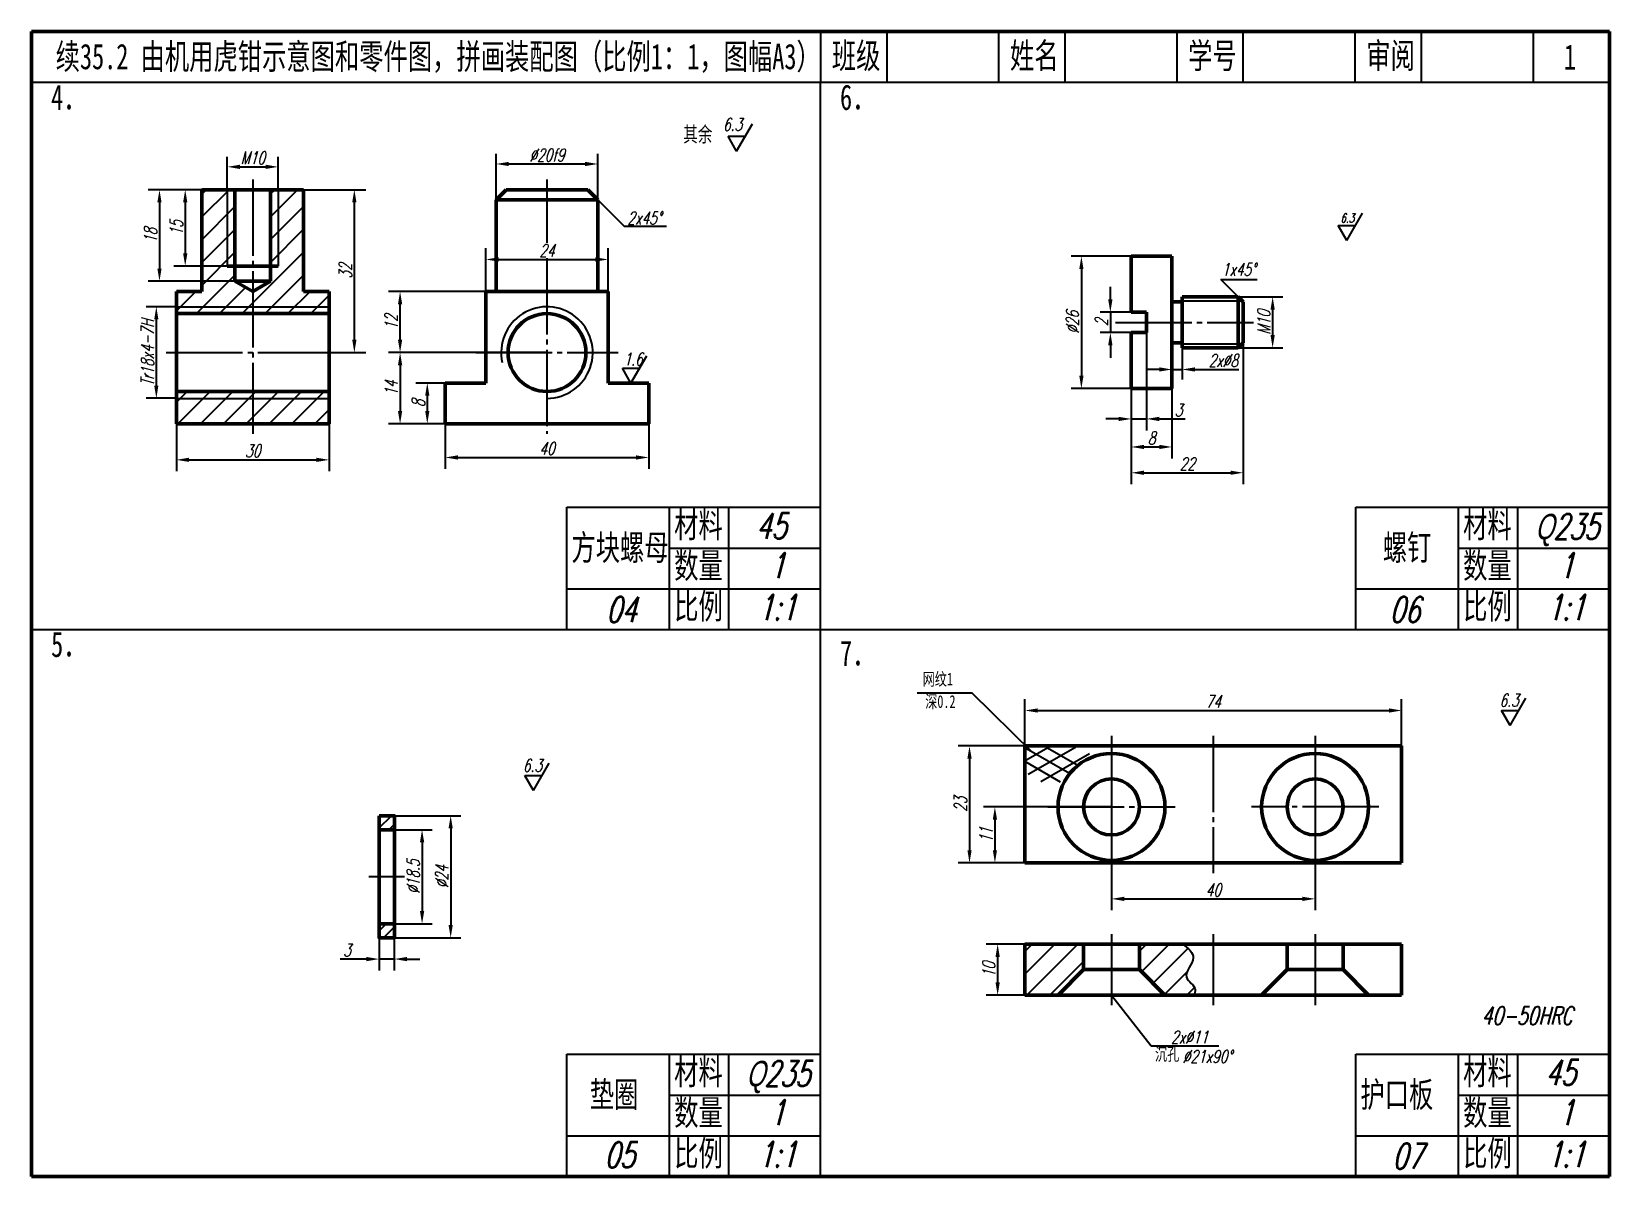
# Model space of a CAD drawing. Header units: millimetres. Extents: x -523 to 2676, y -549 to 1097.
# Drawn here: x 947.6 to 1257.6, y -238 to -13 of the extents above; entities that cross this region are included whole.
import ezdxf

# ---------------------------------------------------------------- set-up
doc = ezdxf.new("R2010")
doc.units = ezdxf.units.MM
doc.header["$PDMODE"] = 33
doc.header["$PDSIZE"] = 1.5
doc.linetypes.add('myCENTER', pattern=[18, 15, -1, 1, -1])
for name, color, linetype, lineweight in [('中心线', 7, 'myCENTER', 25), ('剖面线', 7, 'Continuous', 25), ('尺寸', 7, 'Continuous', 25), ('标题文字', 7, 'Continuous', 25), ('粗实线', 7, 'Continuous', 50), ('细实线', 7, 'Continuous', 25)]:
    doc.layers.add(name, color=color, linetype=linetype, lineweight=lineweight)
doc.styles.add('尺寸文字1-2.5号', font='txt.shx', dxfattribs={"width": 0.7, "oblique": 15, "height": 2.5})
doc.styles.add('标题汉字1-5号', font='SimSun.ttf', dxfattribs={"width": 0.7, "height": 5})
doc.styles.add('标题汉字2-3.5号', font='SimSun.ttf', dxfattribs={"width": 0.7, "height": 3.5})
doc.dimstyles.new('ISO-25', dxfattribs={"dimtxt": 3.5, "dimasz": 2.5, "dimexe": 2.25, "dimexo": 0, "dimgap": 0.5, "dimtad": 1, "dimdsep": 46, "dimtxsty": '尺寸文字1-2.5号', "dimcen": 2.5, "dimadec": 0, "dimazin": 0, "dimtfac": 1, "dimtmove": 0, "dimatfit": 2, "dimfxl": 0, "dimarcsym": 0})
doc.dimstyles.new('尺寸25', dxfattribs={"dimtxt": 2.5, "dimasz": 2.5, "dimexe": 2, "dimexo": 0, "dimgap": 0.5, "dimtad": 1, "dimdec": 0, "dimdsep": 46, "dimtxsty": '尺寸文字1-2.5号', "dimcen": 0, "dimadec": 0, "dimazin": 0, "dimtol": 1, "dimtp": 0.039, "dimtfac": 0.6, "dimtdec": 3, "dimtmove": 0, "dimatfit": 3, "dimfxl": 0, "dimarcsym": 0})

# ---------------------------------------------------------------- blocks, each defined once
blk = doc.blocks.new('*D312')
at = {"layer": 'Defpoints', "color": 0}
for p in [(996.08, -39.57), (986.08, -44.4), (996.08, -44.06)]:
    blk.add_point(p, dxfattribs=at)
at = {"layer": '细实线', "color": 0, "lineweight": -2}
for p, q in [((986.08, -44.4), (986.08, -37.57)), ((988.58, -39.57), (993.58, -39.57)), ((996.08, -44.06), (996.08, -37.57))]:
    blk.add_line(p, q, dxfattribs=at)
at = {"layer": '细实线', "color": 0}
for points in [[(988.58, -39.15), (988.58, -39.99), (986.08, -39.57)], [(993.58, -39.15), (993.58, -39.99), (996.08, -39.57)]]:
    blk.add_solid(points, dxfattribs=at)
at = {"layer": '细实线', "color": 0, "insert": (991.08, -37.82), "char_height": 2.5, "attachment_point": 5, "style": '尺寸文字1-2.5号'}
blk.add_mtext('M10', dxfattribs=at)
blk = doc.blocks.new('*D313')
at = {"layer": 'Defpoints', "color": 0}
for p in [(981.08, -44.06), (977.81, -59.06), (986.08, -59.06)]:
    blk.add_point(p, dxfattribs=at)
at = {"layer": '尺寸', "color": 0, "lineweight": -2}
for p, q in [((981.08, -44.06), (975.56, -44.06)), ((977.81, -46.56), (977.81, -56.56)), ((986.08, -59.06), (975.56, -59.06))]:
    blk.add_line(p, q, dxfattribs=at)
at = {"layer": '尺寸', "color": 0}
for points in [[(977.39, -46.56), (978.23, -46.56), (977.81, -44.06)], [(977.39, -56.56), (978.23, -56.56), (977.81, -59.06)]]:
    blk.add_solid(points, dxfattribs=at)
at = {"layer": '尺寸', "color": 0, "insert": (976.06, -51.56), "char_height": 2.5, "attachment_point": 5, "rotation": 90, "style": '尺寸文字1-2.5号'}
blk.add_mtext('15', dxfattribs=at)
blk = doc.blocks.new('*D314')
at = {"layer": 'Defpoints', "color": 0}
for p in [(981.08, -44.06), (972.75, -62.06), (987.58, -62.06)]:
    blk.add_point(p, dxfattribs=at)
at = {"layer": '尺寸', "color": 0, "lineweight": -2}
for p, q in [((981.08, -44.06), (970.5, -44.06)), ((972.75, -46.56), (972.75, -59.56)), ((987.58, -62.06), (970.5, -62.06))]:
    blk.add_line(p, q, dxfattribs=at)
at = {"layer": '尺寸', "color": 0}
for points in [[(972.33, -46.56), (973.16, -46.56), (972.75, -44.06)], [(972.33, -59.56), (973.16, -59.56), (972.75, -62.06)]]:
    blk.add_solid(points, dxfattribs=at)
at = {"layer": '尺寸', "color": 0, "insert": (971, -53.06), "char_height": 2.5, "attachment_point": 5, "rotation": 90, "style": '尺寸文字1-2.5号'}
blk.add_mtext('18', dxfattribs=at)
blk = doc.blocks.new('*D315')
at = {"layer": 'Defpoints', "color": 0}
for p in [(1001.08, -44.06), (1006.08, -76.06), (1011.03, -76.06)]:
    blk.add_point(p, dxfattribs=at)
at = {"layer": '尺寸', "color": 0, "lineweight": -2}
for p, q in [((1001.08, -44.06), (1013.28, -44.06)), ((1011.03, -46.56), (1011.03, -73.56)), ((1006.08, -76.06), (1013.28, -76.06))]:
    blk.add_line(p, q, dxfattribs=at)
at = {"layer": '尺寸', "color": 0}
for points in [[(1010.62, -46.56), (1011.45, -46.56), (1011.03, -44.06)], [(1010.62, -73.56), (1011.45, -73.56), (1011.03, -76.06)]]:
    blk.add_solid(points, dxfattribs=at)
at = {"layer": '尺寸', "color": 0, "insert": (1009.28, -60.06), "char_height": 2.5, "attachment_point": 5, "rotation": 90, "style": '尺寸文字1-2.5号'}
blk.add_mtext('32', dxfattribs=at)
blk = doc.blocks.new('*D316')
at = {"layer": 'Defpoints', "color": 0}
for p in [(976.08, -67.06), (972.13, -85.06), (976.08, -85.06)]:
    blk.add_point(p, dxfattribs=at)
at = {"layer": '细实线', "color": 0, "lineweight": -2}
for p, q in [((976.08, -67.06), (970.13, -67.06)), ((972.13, -69.56), (972.13, -82.56)), ((976.08, -85.06), (970.13, -85.06))]:
    blk.add_line(p, q, dxfattribs=at)
at = {"layer": '细实线', "color": 0}
for points in [[(971.71, -69.56), (972.54, -69.56), (972.13, -67.06)], [(971.71, -82.56), (972.54, -82.56), (972.13, -85.06)]]:
    blk.add_solid(points, dxfattribs=at)
at = {"layer": '细实线', "color": 0, "insert": (970.38, -76.06), "char_height": 2.5, "attachment_point": 5, "rotation": 90, "style": '尺寸文字1-2.5号'}
blk.add_mtext('Tr18x4-7H', dxfattribs=at)
blk = doc.blocks.new('*D317')
at = {"layer": 'Defpoints', "color": 0}
for p in [(976.08, -90.06), (1006.08, -90.06), (1006.08, -97.15)]:
    blk.add_point(p, dxfattribs=at)
at = {"layer": '尺寸', "color": 0, "lineweight": -2}
for p, q in [((976.08, -90.06), (976.08, -99.4)), ((1006.08, -90.06), (1006.08, -99.4)), ((978.58, -97.15), (1003.58, -97.15))]:
    blk.add_line(p, q, dxfattribs=at)
at = {"layer": '尺寸', "color": 0}
for points in [[(978.58, -96.73), (978.58, -97.56), (976.08, -97.15)], [(1003.58, -96.73), (1003.58, -97.56), (1006.08, -97.15)]]:
    blk.add_solid(points, dxfattribs=at)
at = {"layer": '尺寸', "color": 0, "insert": (991.08, -95.4), "char_height": 2.5, "attachment_point": 5, "style": '尺寸文字1-2.5号'}
blk.add_mtext('30', dxfattribs=at)
blk = doc.blocks.new('*D318')
at = {"layer": 'Defpoints', "color": 0}
for p in [(1058.88, -39), (1038.88, -46.06), (1058.88, -46.06)]:
    blk.add_point(p, dxfattribs=at)
at = {"layer": '细实线', "color": 0, "lineweight": -2}
for p, q in [((1038.88, -46.06), (1038.88, -37)), ((1058.88, -46.06), (1058.88, -37)), ((1041.38, -39), (1056.38, -39))]:
    blk.add_line(p, q, dxfattribs=at)
at = {"layer": '细实线', "color": 0}
for points in [[(1041.38, -38.59), (1041.38, -39.42), (1038.88, -39)], [(1056.38, -38.59), (1056.38, -39.42), (1058.88, -39)]]:
    blk.add_solid(points, dxfattribs=at)
at = {"layer": '细实线', "color": 0, "insert": (1048.88, -37.25), "char_height": 2.5, "attachment_point": 5, "style": '尺寸文字1-2.5号'}
blk.add_mtext('%%C20f9', dxfattribs=at)
blk = doc.blocks.new('*D319')
at = {"layer": 'Defpoints', "color": 0}
for p in [(1060.88, -57.77), (1036.88, -64.06), (1060.88, -64.06)]:
    blk.add_point(p, dxfattribs=at)
at = {"layer": '尺寸', "color": 0, "lineweight": -2}
for p, q in [((1036.88, -64.06), (1036.88, -55.52)), ((1060.88, -64.06), (1060.88, -55.52)), ((1039.38, -57.77), (1058.38, -57.77))]:
    blk.add_line(p, q, dxfattribs=at)
at = {"layer": '尺寸', "color": 0}
for points in [[(1039.38, -57.35), (1039.38, -58.19), (1036.88, -57.77)], [(1058.38, -57.35), (1058.38, -58.19), (1060.88, -57.77)]]:
    blk.add_solid(points, dxfattribs=at)
at = {"layer": '尺寸', "color": 0, "insert": (1048.88, -56.02), "char_height": 2.5, "attachment_point": 5, "style": '尺寸文字1-2.5号'}
blk.add_mtext('24', dxfattribs=at)
blk = doc.blocks.new('*D320')
at = {"layer": 'Defpoints', "color": 0}
for p in [(1048.88, -76.06), (1020.02, -90.06), (1048.88, -90.06)]:
    blk.add_point(p, dxfattribs=at)
at = {"layer": '尺寸', "color": 0, "lineweight": -2}
for p, q in [((1048.88, -76.06), (1017.77, -76.06)), ((1020.02, -78.56), (1020.02, -87.56)), ((1048.88, -90.06), (1017.77, -90.06))]:
    blk.add_line(p, q, dxfattribs=at)
at = {"layer": '尺寸', "color": 0}
for points in [[(1019.6, -78.56), (1020.44, -78.56), (1020.02, -76.06)], [(1019.6, -87.56), (1020.44, -87.56), (1020.02, -90.06)]]:
    blk.add_solid(points, dxfattribs=at)
at = {"layer": '尺寸', "color": 0, "insert": (1018.27, -83.06), "char_height": 2.5, "attachment_point": 5, "rotation": 90, "style": '尺寸文字1-2.5号'}
blk.add_mtext('14', dxfattribs=at)
blk = doc.blocks.new('*D321')
at = {"layer": 'Defpoints', "color": 0}
for p in [(1020.02, -64.06), (1048.88, -64.06), (1048.88, -76.06)]:
    blk.add_point(p, dxfattribs=at)
at = {"layer": '尺寸', "color": 0, "lineweight": -2}
for p, q in [((1048.88, -64.06), (1017.77, -64.06)), ((1020.02, -73.56), (1020.02, -66.56)), ((1048.88, -76.06), (1017.77, -76.06))]:
    blk.add_line(p, q, dxfattribs=at)
at = {"layer": '尺寸', "color": 0}
for points in [[(1019.6, -66.56), (1020.44, -66.56), (1020.02, -64.06)], [(1019.6, -73.56), (1020.44, -73.56), (1020.02, -76.06)]]:
    blk.add_solid(points, dxfattribs=at)
at = {"layer": '尺寸', "color": 0, "insert": (1018.27, -70.06), "char_height": 2.5, "attachment_point": 5, "rotation": 90, "style": '尺寸文字1-2.5号'}
blk.add_mtext('12', dxfattribs=at)
blk = doc.blocks.new('*D322')
at = {"layer": 'Defpoints', "color": 0}
for p in [(1028.88, -82.06), (1025.36, -90.06), (1028.88, -90.06)]:
    blk.add_point(p, dxfattribs=at)
at = {"layer": '尺寸', "color": 0, "lineweight": -2}
for p, q in [((1028.88, -82.06), (1023.11, -82.06)), ((1025.36, -84.56), (1025.36, -87.56)), ((1028.88, -90.06), (1023.11, -90.06))]:
    blk.add_line(p, q, dxfattribs=at)
at = {"layer": '尺寸', "color": 0}
for points in [[(1024.95, -84.56), (1025.78, -84.56), (1025.36, -82.06)], [(1024.95, -87.56), (1025.78, -87.56), (1025.36, -90.06)]]:
    blk.add_solid(points, dxfattribs=at)
at = {"layer": '尺寸', "color": 0, "insert": (1023.61, -86.06), "char_height": 2.5, "attachment_point": 5, "rotation": 90, "style": '尺寸文字1-2.5号'}
blk.add_mtext('8', dxfattribs=at)
blk = doc.blocks.new('*D323')
at = {"layer": 'Defpoints', "color": 0}
for p in [(1028.88, -90.06), (1068.88, -90.06), (1068.88, -96.68)]:
    blk.add_point(p, dxfattribs=at)
at = {"layer": '尺寸', "color": 0, "lineweight": -2}
for p, q in [((1028.88, -90.06), (1028.88, -98.93)), ((1068.88, -90.06), (1068.88, -98.93)), ((1031.38, -96.68), (1066.38, -96.68))]:
    blk.add_line(p, q, dxfattribs=at)
at = {"layer": '尺寸', "color": 0}
for points in [[(1031.38, -96.26), (1031.38, -97.1), (1028.88, -96.68)], [(1066.38, -96.26), (1066.38, -97.1), (1068.88, -96.68)]]:
    blk.add_solid(points, dxfattribs=at)
at = {"layer": '尺寸', "color": 0, "insert": (1048.88, -94.93), "char_height": 2.5, "attachment_point": 5, "style": '尺寸文字1-2.5号'}
blk.add_mtext('40', dxfattribs=at)
blk = doc.blocks.new('*D324')
at = {"layer": 'Defpoints', "color": 0}
for p in [(1163.67, -68.13), (1159.56, -72.13), (1163.67, -72.13)]:
    blk.add_point(p, dxfattribs=at)
at = {"layer": '细实线', "color": 0, "lineweight": -2}
for p, q in [((1159.56, -65.63), (1159.56, -63.13)), ((1163.67, -68.13), (1157.56, -68.13)), ((1159.56, -68.13), (1159.56, -72.13)), ((1163.67, -72.13), (1157.56, -72.13)), ((1159.56, -74.63), (1159.56, -77.13))]:
    blk.add_line(p, q, dxfattribs=at)
at = {"layer": '细实线', "color": 0}
for points in [[(1159.14, -65.63), (1159.98, -65.63), (1159.56, -68.13)], [(1159.14, -74.63), (1159.98, -74.63), (1159.56, -72.13)]]:
    blk.add_solid(points, dxfattribs=at)
at = {"layer": '细实线', "color": 0, "insert": (1157.81, -70.13), "char_height": 2.5, "attachment_point": 5, "rotation": 90, "style": '尺寸文字1-2.5号'}
blk.add_mtext('2', dxfattribs=at)
blk = doc.blocks.new('*D325')
at = {"layer": 'Defpoints', "color": 0}
for p in [(1163.67, -57.13), (1153.87, -83.13), (1163.67, -83.13)]:
    blk.add_point(p, dxfattribs=at)
at = {"layer": '细实线', "color": 0, "lineweight": -2}
for p, q in [((1163.67, -57.13), (1151.87, -57.13)), ((1153.87, -59.63), (1153.87, -80.63)), ((1163.67, -83.13), (1151.87, -83.13))]:
    blk.add_line(p, q, dxfattribs=at)
at = {"layer": '细实线', "color": 0}
for points in [[(1153.46, -59.63), (1154.29, -59.63), (1153.87, -57.13)], [(1153.46, -80.63), (1154.29, -80.63), (1153.87, -83.13)]]:
    blk.add_solid(points, dxfattribs=at)
at = {"layer": '细实线', "color": 0, "insert": (1152.12, -70.13), "char_height": 2.5, "attachment_point": 5, "rotation": 90, "style": '尺寸文字1-2.5号'}
blk.add_mtext('%%c26', dxfattribs=at)
blk = doc.blocks.new('*D326')
at = {"layer": 'Defpoints', "color": 0}
for p in [(1163.67, -72.13), (1166.67, -72.13), (1166.67, -89.11)]:
    blk.add_point(p, dxfattribs=at)
at = {"layer": '尺寸', "color": 0, "lineweight": -2}
for p, q in [((1163.67, -72.13), (1163.67, -91.36)), ((1166.67, -72.13), (1166.67, -91.36)), ((1161.17, -89.11), (1158.67, -89.11)), ((1163.67, -89.11), (1166.67, -89.11)), ((1169.17, -89.11), (1174.28, -89.11))]:
    blk.add_line(p, q, dxfattribs=at)
at = {"layer": '尺寸', "color": 0}
for points in [[(1161.17, -88.69), (1161.17, -89.53), (1163.67, -89.11)], [(1169.17, -88.69), (1169.17, -89.53), (1166.67, -89.11)]]:
    blk.add_solid(points, dxfattribs=at)
at = {"layer": '尺寸', "color": 0, "insert": (1172.97, -87.36), "char_height": 2.5, "attachment_point": 5, "style": '尺寸文字1-2.5号'}
blk.add_mtext('3', dxfattribs=at)
blk = doc.blocks.new('*D327')
at = {"layer": 'Defpoints', "color": 0}
for p in [(1163.67, -83.13), (1171.67, -83.13), (1171.67, -94.62)]:
    blk.add_point(p, dxfattribs=at)
at = {"layer": '尺寸', "color": 0, "lineweight": -2}
for p, q in [((1163.67, -83.13), (1163.67, -96.87)), ((1171.67, -83.13), (1171.67, -96.87)), ((1166.17, -94.62), (1169.17, -94.62))]:
    blk.add_line(p, q, dxfattribs=at)
at = {"layer": '尺寸', "color": 0}
for points in [[(1166.17, -94.2), (1166.17, -95.03), (1163.67, -94.62)], [(1169.17, -94.2), (1169.17, -95.03), (1171.67, -94.62)]]:
    blk.add_solid(points, dxfattribs=at)
at = {"layer": '尺寸', "color": 0, "insert": (1167.67, -92.87), "char_height": 2.5, "attachment_point": 5, "style": '尺寸文字1-2.5号'}
blk.add_mtext('8', dxfattribs=at)
blk = doc.blocks.new('*D328')
at = {"layer": 'Defpoints', "color": 0}
for p in [(1171.67, -74.13), (1173.67, -74.13), (1173.67, -79.39)]:
    blk.add_point(p, dxfattribs=at)
at = {"layer": '细实线', "color": 0, "lineweight": -2}
for p, q in [((1171.67, -74.13), (1171.67, -81.39)), ((1173.67, -74.13), (1173.67, -81.39)), ((1169.17, -79.39), (1166.67, -79.39)), ((1171.67, -79.39), (1173.67, -79.39)), ((1176.17, -79.39), (1184.81, -79.39))]:
    blk.add_line(p, q, dxfattribs=at)
at = {"layer": '细实线', "color": 0}
for points in [[(1169.17, -78.97), (1169.17, -79.8), (1171.67, -79.39)], [(1176.17, -78.97), (1176.17, -79.8), (1173.67, -79.39)]]:
    blk.add_solid(points, dxfattribs=at)
at = {"layer": '细实线', "color": 0, "insert": (1181.74, -77.64), "char_height": 2.5, "attachment_point": 5, "style": '尺寸文字1-2.5号'}
blk.add_mtext('2x%%c8', dxfattribs=at)
blk = doc.blocks.new('*D329')
at = {"layer": 'Defpoints', "color": 0}
for p in [(1185.67, -74.13), (1163.67, -83.13), (1185.67, -99.69)]:
    blk.add_point(p, dxfattribs=at)
at = {"layer": '尺寸', "color": 0, "lineweight": -2}
for p, q in [((1185.67, -74.13), (1185.67, -101.94)), ((1163.67, -83.13), (1163.67, -101.94)), ((1166.17, -99.69), (1183.17, -99.69))]:
    blk.add_line(p, q, dxfattribs=at)
at = {"layer": '尺寸', "color": 0}
for points in [[(1166.17, -99.27), (1166.17, -100.1), (1163.67, -99.69)], [(1183.17, -99.27), (1183.17, -100.1), (1185.67, -99.69)]]:
    blk.add_solid(points, dxfattribs=at)
at = {"layer": '尺寸', "color": 0, "insert": (1174.67, -97.94), "char_height": 2.5, "attachment_point": 5, "style": '尺寸文字1-2.5号'}
blk.add_mtext('22', dxfattribs=at)
blk = doc.blocks.new('*D330')
at = {"layer": 'Defpoints', "color": 0}
for p in [(1184.67, -65.13), (1184.67, -75.13), (1191.45, -75.13)]:
    blk.add_point(p, dxfattribs=at)
at = {"layer": '细实线', "color": 0, "lineweight": -2}
for p, q in [((1184.67, -65.13), (1193.45, -65.13)), ((1191.45, -67.63), (1191.45, -72.63)), ((1184.67, -75.13), (1193.45, -75.13))]:
    blk.add_line(p, q, dxfattribs=at)
at = {"layer": '细实线', "color": 0}
for points in [[(1191.03, -67.63), (1191.87, -67.63), (1191.45, -65.13)], [(1191.03, -72.63), (1191.87, -72.63), (1191.45, -75.13)]]:
    blk.add_solid(points, dxfattribs=at)
at = {"layer": '细实线', "color": 0, "insert": (1189.7, -70.13), "char_height": 2.5, "attachment_point": 5, "rotation": 90, "style": '尺寸文字1-2.5号'}
blk.add_mtext('M10', dxfattribs=at)
blk = doc.blocks.new('*D331')
at = {"layer": 'Defpoints', "color": 0}
for p in [(1018.89, -169.83), (1018.89, -188.33), (1024.34, -188.33)]:
    blk.add_point(p, dxfattribs=at)
at = {"layer": '细实线', "color": 0, "lineweight": -2}
for p, q in [((1018.89, -169.83), (1026.34, -169.83)), ((1024.34, -172.33), (1024.34, -185.83)), ((1018.89, -188.33), (1026.34, -188.33))]:
    blk.add_line(p, q, dxfattribs=at)
at = {"layer": '细实线', "color": 0}
for points in [[(1023.92, -172.33), (1024.76, -172.33), (1024.34, -169.83)], [(1023.92, -185.83), (1024.76, -185.83), (1024.34, -188.33)]]:
    blk.add_solid(points, dxfattribs=at)
at = {"layer": '细实线', "color": 0, "insert": (1022.59, -179.08), "char_height": 2.5, "attachment_point": 5, "rotation": 90, "style": '尺寸文字1-2.5号'}
blk.add_mtext('%%c18.5', dxfattribs=at)
blk = doc.blocks.new('*D332')
at = {"layer": 'Defpoints', "color": 0}
for p in [(1018.89, -167.08), (1018.89, -191.08), (1029.96, -191.08)]:
    blk.add_point(p, dxfattribs=at)
at = {"layer": '细实线', "color": 0, "lineweight": -2}
for p, q in [((1018.89, -167.08), (1031.96, -167.08)), ((1029.96, -169.58), (1029.96, -188.58)), ((1018.89, -191.08), (1031.96, -191.08))]:
    blk.add_line(p, q, dxfattribs=at)
at = {"layer": '细实线', "color": 0}
for points in [[(1029.54, -169.58), (1030.37, -169.58), (1029.96, -167.08)], [(1029.54, -188.58), (1030.37, -188.58), (1029.96, -191.08)]]:
    blk.add_solid(points, dxfattribs=at)
at = {"layer": '细实线', "color": 0, "insert": (1028.21, -179.08), "char_height": 2.5, "attachment_point": 5, "rotation": 90, "style": '尺寸文字1-2.5号'}
blk.add_mtext('%%c24', dxfattribs=at)
blk = doc.blocks.new('*D333')
at = {"layer": 'Defpoints', "color": 0}
for p in [(1015.89, -191.08), (1018.89, -191.08), (1015.89, -195.26)]:
    blk.add_point(p, dxfattribs=at)
at = {"layer": '尺寸', "color": 0, "lineweight": -2}
for p, q in [((1015.89, -191.08), (1015.89, -197.51)), ((1018.89, -191.08), (1018.89, -197.51)), ((1013.39, -195.26), (1008.28, -195.26)), ((1018.89, -195.26), (1015.89, -195.26)), ((1021.39, -195.26), (1023.89, -195.26))]:
    blk.add_line(p, q, dxfattribs=at)
at = {"layer": '尺寸', "color": 0}
for points in [[(1013.39, -194.84), (1013.39, -195.68), (1015.89, -195.26)], [(1021.39, -194.84), (1021.39, -195.68), (1018.89, -195.26)]]:
    blk.add_solid(points, dxfattribs=at)
at = {"layer": '尺寸', "color": 0, "insert": (1009.59, -193.51), "char_height": 2.5, "attachment_point": 5, "style": '尺寸文字1-2.5号'}
blk.add_mtext('3', dxfattribs=at)
blk = doc.blocks.new('*D334')
at = {"layer": 'Defpoints', "color": 0}
for p in [(1216.79, -146.41), (1142.79, -153.36), (1216.79, -153.36)]:
    blk.add_point(p, dxfattribs=at)
at = {"layer": '尺寸', "color": 0, "lineweight": -2}
for p, q in [((1142.79, -153.36), (1142.79, -144.16)), ((1216.79, -153.36), (1216.79, -144.16)), ((1145.29, -146.41), (1214.29, -146.41))]:
    blk.add_line(p, q, dxfattribs=at)
at = {"layer": '尺寸', "color": 0}
for points in [[(1145.29, -145.99), (1145.29, -146.83), (1142.79, -146.41)], [(1214.29, -145.99), (1214.29, -146.83), (1216.79, -146.41)]]:
    blk.add_solid(points, dxfattribs=at)
at = {"layer": '尺寸', "color": 0, "insert": (1179.79, -144.66), "char_height": 2.5, "attachment_point": 5, "style": '尺寸文字1-2.5号'}
blk.add_mtext('74', dxfattribs=at)
blk = doc.blocks.new('*D335')
at = {"layer": 'Defpoints', "color": 0}
for p in [(1159.79, -165.36), (1136.88, -176.36), (1159.79, -176.36)]:
    blk.add_point(p, dxfattribs=at)
at = {"layer": '尺寸', "color": 0, "lineweight": -2}
for p, q in [((1159.79, -165.36), (1134.63, -165.36)), ((1136.88, -167.86), (1136.88, -173.86)), ((1159.79, -176.36), (1134.63, -176.36))]:
    blk.add_line(p, q, dxfattribs=at)
at = {"layer": '尺寸', "color": 0}
for points in [[(1136.47, -167.86), (1137.3, -167.86), (1136.88, -165.36)], [(1136.47, -173.86), (1137.3, -173.86), (1136.88, -176.36)]]:
    blk.add_solid(points, dxfattribs=at)
at = {"layer": '尺寸', "color": 0, "insert": (1135.13, -170.86), "char_height": 2.5, "attachment_point": 5, "rotation": 90, "style": '尺寸文字1-2.5号'}
blk.add_mtext('11', dxfattribs=at)
blk = doc.blocks.new('*D336')
at = {"layer": 'Defpoints', "color": 0}
for p in [(1142.79, -153.36), (1131.89, -176.36), (1142.79, -176.36)]:
    blk.add_point(p, dxfattribs=at)
at = {"layer": '尺寸', "color": 0, "lineweight": -2}
for p, q in [((1142.79, -153.36), (1129.64, -153.36)), ((1131.89, -155.86), (1131.89, -173.86)), ((1142.79, -176.36), (1129.64, -176.36))]:
    blk.add_line(p, q, dxfattribs=at)
at = {"layer": '尺寸', "color": 0}
for points in [[(1131.48, -155.86), (1132.31, -155.86), (1131.89, -153.36)], [(1131.48, -173.86), (1132.31, -173.86), (1131.89, -176.36)]]:
    blk.add_solid(points, dxfattribs=at)
at = {"layer": '尺寸', "color": 0, "insert": (1130.14, -164.86), "char_height": 2.5, "attachment_point": 5, "rotation": 90, "style": '尺寸文字1-2.5号'}
blk.add_mtext('23', dxfattribs=at)
blk = doc.blocks.new('*D337')
at = {"layer": 'Defpoints', "color": 0}
for p in [(1159.79, -165.36), (1199.79, -165.36), (1199.79, -183.43)]:
    blk.add_point(p, dxfattribs=at)
at = {"layer": '尺寸', "color": 0, "lineweight": -2}
for p, q in [((1159.79, -165.36), (1159.79, -185.68)), ((1199.79, -165.36), (1199.79, -185.68)), ((1162.29, -183.43), (1197.29, -183.43))]:
    blk.add_line(p, q, dxfattribs=at)
at = {"layer": '尺寸', "color": 0}
for points in [[(1162.29, -183.01), (1162.29, -183.84), (1159.79, -183.43)], [(1197.29, -183.01), (1197.29, -183.84), (1199.79, -183.43)]]:
    blk.add_solid(points, dxfattribs=at)
at = {"layer": '尺寸', "color": 0, "insert": (1179.79, -181.68), "char_height": 2.5, "attachment_point": 5, "style": '尺寸文字1-2.5号'}
blk.add_mtext('40', dxfattribs=at)
blk = doc.blocks.new('*D338')
at = {"layer": 'Defpoints', "color": 0}
for p in [(1142.79, -192.34), (1137.42, -202.34), (1142.79, -202.34)]:
    blk.add_point(p, dxfattribs=at)
at = {"layer": '尺寸', "color": 0, "lineweight": -2}
for p, q in [((1142.79, -192.34), (1135.17, -192.34)), ((1137.42, -194.84), (1137.42, -199.84)), ((1142.79, -202.34), (1135.17, -202.34))]:
    blk.add_line(p, q, dxfattribs=at)
at = {"layer": '尺寸', "color": 0}
for points in [[(1137, -194.84), (1137.84, -194.84), (1137.42, -192.34)], [(1137, -199.84), (1137.84, -199.84), (1137.42, -202.34)]]:
    blk.add_solid(points, dxfattribs=at)
at = {"layer": '尺寸', "color": 0, "insert": (1135.67, -197.34), "char_height": 2.5, "attachment_point": 5, "rotation": 90, "style": '尺寸文字1-2.5号'}
blk.add_mtext('10', dxfattribs=at)

msp = doc.modelspace()

# ---------------------------------------------------------------- hatches: boundary and pattern name
at = {"layer": '剖面线'}
h = msp.add_hatch(dxfattribs=at)
h.set_pattern_fill('ANSI31', color=256, style=0)
h.set_pattern_definition([(45, (607.2023, -854.325), (-2.245064, 2.245064), [])])
h.paths.add_polyline_path([(1001.077, -44.064), (996.077, -44.064), (996.077, -59.064), (994.577, -59.064), (994.577, -62.064), (991.077, -64.085), (991.077, -67.064), (1006.077, -67.064), (1006.077, -64.064), (1001.077, -64.064)])
h.paths.add_polyline_path([(986.077, -44.064), (981.077, -44.064), (981.077, -64.064), (976.077, -64.064), (976.077, -67.064), (991.077, -67.064), (991.077, -64.085), (987.577, -62.064), (987.577, -59.064), (986.077, -59.064)])
h.paths.add_polyline_path([(987.577, -44.064), (986.077, -44.064), (986.077, -59.064), (987.577, -59.064)], flags=17)
h.paths.add_polyline_path([(996.077, -44.064), (994.577, -44.064), (994.577, -59.064), (996.077, -59.064)])
h.paths.add_polyline_path([(991.077, -67.064), (976.077, -67.064), (976.077, -68.414), (991.077, -68.414)])
h.paths.add_polyline_path([(1006.077, -67.064), (991.077, -67.064), (991.077, -68.414), (1006.077, -68.414)])
h.paths.add_polyline_path([(991.077, -83.714), (976.077, -83.714), (976.077, -85.064), (991.077, -85.064)])
h.paths.add_polyline_path([(1006.077, -83.714), (991.077, -83.714), (991.077, -85.064), (1006.077, -85.064)])
h.paths.add_polyline_path([(1006.077, -85.064), (991.077, -85.064), (991.077, -90.064), (1006.077, -90.064)])
h.paths.add_polyline_path([(991.077, -85.064), (976.077, -85.064), (976.077, -90.064), (991.077, -90.064)])
h = msp.add_hatch(dxfattribs=at)
h.set_pattern_fill('ANSI31', color=256, scale=0.5, style=0)
h.set_pattern_definition([(45, (607.2023, -854.325), (-1.122532, 1.122532), [])])
h.paths.add_polyline_path([(1018.894, -167.079), (1015.894, -167.079), (1015.894, -169.829), (1018.894, -169.829)])
h.paths.add_polyline_path([(1018.894, -188.329), (1015.894, -188.329), (1015.894, -191.079), (1018.894, -191.079)])
h = msp.add_hatch(dxfattribs=at)
h.set_pattern_fill('ANSI31', color=256, style=0)
h.set_pattern_definition([(45, (607.2023, -864.0308), (-2.245064, 2.245064), [])])
h.paths.add_polyline_path([(1142.789, -192.34), (1142.789, -202.34), (1149.289, -202.34), (1154.289, -197.34), (1154.289, -192.34)])
edge = h.paths.add_edge_path()
edge.add_spline(control_points=[(1175.993, -202.34), (1176.334, -202.32), (1176.361, -200.148), (1173.134, -198.99), (1177.093, -194.964), (1174.853, -193.162), (1173.808, -192.34)], knot_values=[0.055563, 0.055563, 0.055563, 0.055563, 1.1125531, 4.1152737, 8.1157366, 11.5037317, 11.5037317, 11.5037317, 11.5037317], degree=3, periodic=0)
edge.add_line((1173.808, -192.34), (1165.289, -192.34))
edge.add_line((1165.289, -192.34), (1165.289, -197.34))
edge.add_line((1165.289, -197.34), (1170.289, -202.34))
edge.add_line((1170.289, -202.34), (1175.993, -202.34))

# ---------------------------------------------------------------- linework, layer by layer
msp.add_line((947.617, -130.48), (1257.617, -130.48))
at = {"layer": '中心线'}
for p, q in [((991.077, -42.064), (991.077, -92.064)), ((1048.877, -42.064), (1048.877, -54.528)), ((1048.877, -57.5), (1048.877, -92.064)), ((1160.583, -70.127), (1187.666, -70.127)), ((974.077, -76.064), (1008.077, -76.064)), ((1034.877, -76.064), (1062.877, -76.064)), ((1159.789, -151.361), (1159.789, -178.361)), ((1179.789, -151.361), (1179.789, -178.361)), ((1199.789, -151.361), (1199.789, -178.361)), ((1147.289, -165.361), (1172.289, -165.361)), ((1212.289, -165.361), (1187.289, -165.361)), ((1020.894, -179.079), (1013.894, -179.079)), ((1159.789, -190.34), (1159.789, -204.34)), ((1179.789, -190.34), (1179.789, -204.34)), ((1199.789, -190.34), (1199.789, -204.34))]:
    msp.add_line(p, q, dxfattribs=at)
at = {"layer": '尺寸'}
for p, q in [((1058.877, -46.064), (1064.033, -51.22)), ((1064.033, -51.22), (1072.393, -51.22)), ((1184.666, -65.127), (1181.275, -61.682)), ((1181.275, -61.682), (1188.411, -61.682)), ((1132.395, -143.025), (1121.601, -143.025)), ((1144.3, -154.676), (1132.395, -143.025)), ((1159.789, -202.34), (1167.6, -212.326)), ((1167.6, -212.326), (1180.873, -212.326))]:
    msp.add_line(p, q, dxfattribs=at)
at = {"layer": '粗实线'}
for p, q in [((947.617, -12.98), (947.617, -237.98)), ((1257.617, -12.98), (947.617, -12.98)), ((1257.617, -237.98), (1257.617, -12.98)), ((981.077, -44.064), (1001.077, -44.064)), ((981.077, -64.064), (981.077, -44.064)), ((987.577, -44.064), (987.577, -62.064)), ((994.577, -44.064), (994.577, -62.064)), ((1001.077, -44.064), (1001.077, -64.064)), ((1040.877, -44.064), (1038.877, -46.064)), ((1038.877, -64.064), (1038.877, -46.064)), ((1038.877, -46.064), (1058.877, -46.064)), ((1040.877, -44.064), (1056.877, -44.064)), ((1056.877, -44.064), (1058.877, -46.064)), ((1058.877, -46.064), (1058.877, -64.064)), ((1163.666, -68.127), (1163.666, -57.127)), ((1163.666, -57.127), (1171.666, -57.127)), ((1171.666, -57.127), (1171.666, -70.127)), ((986.077, -59.064), (996.077, -59.064)), ((976.077, -64.064), (976.077, -90.064)), ((976.077, -90.064), (976.077, -64.064)), ((976.077, -64.064), (981.077, -64.064)), ((987.577, -62.064), (994.577, -62.064)), ((987.577, -62.064), (991.077, -64.085)), ((991.077, -64.085), (994.577, -62.064)), ((1001.077, -64.064), (1006.077, -64.064)), ((1006.077, -64.064), (1006.077, -90.064)), ((1006.077, -64.064), (1006.077, -90.064)), ((1036.877, -82.064), (1036.877, -64.064)), ((1036.877, -64.064), (1048.877, -64.064)), ((1060.877, -64.064), (1048.877, -64.064)), ((1060.877, -82.064), (1060.877, -64.064)), ((1163.666, -68.127), (1166.666, -68.127)), ((1166.666, -70.127), (1166.666, -68.127)), ((1171.666, -66.127), (1173.666, -66.127)), ((1173.666, -65.127), (1173.666, -70.127)), ((1173.666, -65.127), (1184.666, -65.127)), ((1184.666, -65.127), (1185.666, -66.127)), ((1184.666, -65.127), (1184.666, -70.127)), ((1185.666, -70.127), (1185.666, -66.127)), ((976.077, -68.414), (1006.077, -68.414)), ((1166.666, -70.127), (1166.666, -72.127)), ((1171.666, -83.127), (1171.666, -70.127)), ((1173.666, -75.127), (1173.666, -70.127)), ((1184.666, -75.127), (1184.666, -70.127)), ((1185.666, -70.127), (1185.666, -74.127)), ((1163.666, -72.127), (1163.666, -83.127)), ((1163.666, -72.127), (1166.666, -72.127)), ((1171.666, -74.127), (1173.666, -74.127)), ((1184.666, -75.127), (1185.666, -74.127)), ((1173.666, -75.127), (1184.666, -75.127)), ((1028.877, -90.064), (1028.877, -82.064)), ((1028.877, -82.064), (1036.877, -82.064)), ((1068.877, -82.064), (1060.877, -82.064)), ((1068.877, -90.064), (1068.877, -82.064)), ((1163.666, -83.127), (1171.666, -83.127)), ((976.077, -83.714), (1006.077, -83.714)), ((1006.077, -90.064), (976.077, -90.064)), ((1048.877, -90.064), (1028.877, -90.064)), ((1048.877, -90.064), (1068.877, -90.064)), ((1179.789, -153.361), (1142.789, -153.361)), ((1142.789, -153.361), (1142.789, -176.361)), ((1179.789, -153.361), (1216.789, -153.361)), ((1216.789, -153.361), (1216.789, -176.361)), ((1015.894, -169.829), (1018.894, -169.829)), ((1142.789, -176.361), (1179.789, -176.361)), ((1216.789, -176.361), (1179.789, -176.361)), ((1015.894, -188.329), (1018.894, -188.329)), ((1142.789, -192.34), (1216.789, -192.34)), ((1142.789, -202.34), (1142.789, -192.34)), ((1154.289, -192.34), (1154.289, -197.34)), ((1165.289, -192.34), (1165.289, -197.34)), ((1194.289, -192.34), (1194.289, -197.34)), ((1205.289, -192.34), (1205.289, -197.34)), ((1216.789, -192.34), (1216.789, -202.34)), ((1149.289, -202.34), (1154.289, -197.34)), ((1165.289, -197.34), (1154.289, -197.34)), ((1170.289, -202.34), (1165.289, -197.34)), ((1189.289, -202.34), (1194.289, -197.34)), ((1194.289, -197.34), (1205.289, -197.34)), ((1210.289, -202.34), (1205.289, -197.34)), ((1216.789, -202.34), (1142.789, -202.34)), ((947.617, -237.98), (1257.617, -237.98))]:
    msp.add_line(p, q, dxfattribs=at)
msp.add_lwpolyline([(1015.894, -167.079), (1018.894, -167.079), (1018.894, -191.079), (1015.894, -191.079)], close=True, dxfattribs=at)
for centre, radius in [((1048.877, -76.064), 7.65), ((1159.789, -165.361), 10.5), ((1199.789, -165.361), 10.5), ((1159.789, -165.361), 5.5), ((1199.789, -165.361), 5.5)]:
    msp.add_circle(centre, radius, dxfattribs=at)
at = {"layer": '细实线'}
for p, q in [((1102.617, -12.98), (1102.617, -22.98)), ((1115.617, -12.98), (1115.617, -22.98)), ((1137.617, -12.98), (1137.617, -22.98)), ((1150.617, -12.98), (1150.617, -22.98)), ((1172.617, -12.98), (1172.617, -22.98)), ((1185.617, -12.98), (1185.617, -22.98)), ((1207.617, -12.98), (1207.617, -22.98)), ((1220.617, -12.98), (1220.617, -22.98)), ((1242.617, -12.98), (1242.617, -22.98)), ((1257.617, -22.98), (947.617, -22.98)), ((1102.617, -237.98), (1102.617, -22.98)), ((1086.125, -36.466), (1084.445, -33.555)), ((1084.445, -33.555), (1087.806, -33.555)), ((1086.125, -36.466), (1089.226, -31.095)), ((986.077, -44.064), (986.077, -59.064)), ((986.077, -44.064), (986.077, -59.064)), ((996.077, -44.064), (996.077, -59.064)), ((996.077, -44.064), (996.077, -59.064)), ((996.077, -44.064), (996.077, -59.064)), ((1206.021, -54.026), (1209.121, -48.655)), ((1206.021, -54.026), (1204.34, -51.115)), ((1204.34, -51.115), (1207.701, -51.115)), ((976.077, -67.064), (1006.077, -67.064)), ((1173.666, -65.877), (1185.416, -65.877)), ((1173.666, -74.377), (1185.416, -74.377)), ((1065.38, -82.064), (1068.48, -76.694)), ((1065.38, -82.064), (1063.699, -79.153)), ((1063.699, -79.153), (1067.06, -79.153)), ((976.077, -85.064), (1006.077, -85.064)), ((1052.785, -106.48), (1102.617, -106.48)), ((1052.785, -130.48), (1052.785, -106.48)), ((1072.935, -130.48), (1072.935, -106.48)), ((1084.617, -130.48), (1084.617, -106.48)), ((1207.785, -106.48), (1257.617, -106.48)), ((1207.785, -130.48), (1207.785, -106.48)), ((1227.935, -130.48), (1227.935, -106.48)), ((1239.617, -130.48), (1239.617, -106.48)), ((1072.935, -114.48), (1102.617, -114.48)), ((1227.935, -114.48), (1257.617, -114.48)), ((1052.785, -122.48), (1102.617, -122.48)), ((1207.785, -122.48), (1257.617, -122.48)), ((1054.617, -130.48), (1102.617, -130.48)), ((1209.617, -130.48), (1257.617, -130.48)), ((1238.093, -149.33), (1241.194, -143.96)), ((1236.412, -146.419), (1239.774, -146.419)), ((1238.093, -149.33), (1236.412, -146.419)), ((1142.939, -156.167), (1147.723, -153.405)), ((1143.082, -153.877), (1151.514, -158.746)), ((1143.431, -158.949), (1152.686, -153.606)), ((1145.91, -160.381), (1155.488, -154.851)), ((1147.235, -153.734), (1153.065, -157.1)), ((1046.218, -162.125), (1049.318, -156.754)), ((1142.934, -156.491), (1149.699, -160.397)), ((1046.218, -162.125), (1044.537, -159.214)), ((1044.537, -159.214), (1047.898, -159.214)), ((1052.785, -213.98), (1102.617, -213.98)), ((1052.785, -237.98), (1052.785, -213.98)), ((1072.935, -237.98), (1072.935, -213.98)), ((1084.617, -237.98), (1084.617, -213.98)), ((1207.785, -213.98), (1257.617, -213.98)), ((1207.785, -237.98), (1207.785, -213.98)), ((1227.935, -237.98), (1227.935, -213.98)), ((1239.617, -237.98), (1239.617, -213.98)), ((1072.935, -221.98), (1102.617, -221.98)), ((1227.935, -221.98), (1257.617, -221.98)), ((1052.785, -229.98), (1102.617, -229.98)), ((1207.785, -229.98), (1257.617, -229.98)), ((1054.617, -237.98), (1102.617, -237.98)), ((1209.617, -237.98), (1257.617, -237.98))]:
    msp.add_line(p, q, dxfattribs=at)
msp.add_arc((1048.877, -76.064), 9, 270, 192.7324, dxfattribs=at)
at = {"layer": '细实线', "end_tangent": (-1, 0)}
msp.add_spline([(1173.757, -192.299), (1175.844, -195.038), (1174.539, -198.819), (1176.236, -201.297), (1175.975, -202.34)], degree=3, dxfattribs=at)

# ---------------------------------------------------------------- texts
at = {"layer": '尺寸', "char_height": 2.5, "attachment_point": 1}
for s, insert, width, style in [('2x45%%d', (1064.67, -48.379), 14.69206, '尺寸文字1-2.5号'), ('1x45%%d', (1181.433, -58.476), 13.22695, '尺寸文字1-2.5号'), ('网纹1', (1122.69, -138.985), 14.74227, '标题汉字2-3.5号'), ('深0.2', (1123.19, -143.401), 14.74227, '标题汉字2-3.5号'), ('2x%%c11', (1171.482, -209.35), 15.34974, '尺寸文字1-2.5号'), ('沉孔', (1168.322, -212.687), 5.59814, '标题汉字2-3.5号'), ('%%C21x90%%D', (1173.757, -213.166), 14.5371, '尺寸文字1-2.5号')]:
    msp.add_mtext(s, dxfattribs=dict(at, insert=insert, width=width, style=style))
at = {"layer": '标题文字', "style": '标题汉字1-5号', "width": 0.7}
for s, p in [('续35.2 由机用虎钳示意图和零件图，拼画装配图（比例1：1，图幅A3）', (952.351, -20.381)), ('班级', (1104.842, -20.215)), ('姓名', (1139.842, -20.215)), ('学号', (1174.842, -20.215)), ('审阅', (1209.842, -20.215)), ('1', (1248.674, -20.483)), ('4．', (951.455, -28.386)), ('6．', (1106.455, -28.386)), ('材料', (1073.87, -112.413)), ('材料', (1228.87, -112.413)), ('方块螺母', (1053.687, -116.869)), ('螺钉', (1213.093, -116.869)), ('数量', (1073.87, -120.413)), ('数量', (1228.87, -120.413)), ('比例', (1073.87, -128.413)), ('比例', (1228.87, -128.413)), ('5．', (951.455, -135.886)), ('7．', (1106.455, -137.658)), ('材料', (1073.87, -219.913)), ('材料', (1228.87, -219.913)), ('垫圈', (1057.294, -224.369)), ('护口板', (1208.687, -224.369)), ('数量', (1073.87, -227.913)), ('数量', (1228.87, -227.913)), ('比例', (1073.87, -235.913)), ('比例', (1228.87, -235.913))]:
    msp.add_text(s, height=5, dxfattribs=at).set_placement(p)
at = {"layer": '标题文字', "width": 21.09727, "attachment_point": 1, "style": '尺寸文字1-2.5号'}
for s, insert, char_height in [('45', (1089.96, -107.653), 5), ('{\\fFZFangSong-Z02|b0|i0|c134|p65;Q}235', (1242.979, -107.763), 5), ('1', (1092.637, -115.423), 5), ('1', (1247.637, -115.423), 5), ('1:1', (1090.347, -123.642), 5), ('1:1', (1245.347, -123.642), 5), ('04', (1060.503, -124.077), 5), ('06', (1214.424, -124.077), 5), ('40-50HRC', (1232.498, -204.624), 3.5), ('{\\fFZFangSong-Z02|b0|i0|c134|p65;Q}235', (1087.979, -215.263), 5), ('45', (1245.029, -215.058), 5), ('1', (1092.637, -222.923), 5), ('1', (1247.637, -222.923), 5), ('05', (1060.17, -231.251), 5), ('1:1', (1090.347, -231.142), 5), ('07', (1214.981, -231.481), 5), ('1:1', (1245.347, -231.142), 5)]:
    msp.add_mtext(s, dxfattribs=dict(at, insert=insert, char_height=char_height))
at = {"layer": '细实线', "attachment_point": 1}
for s, insert, char_height, width, style in [('6.3', (1083.46, -29.993), 2.5, 6.88924, '尺寸文字1-2.5号'), ('其余', (1075.645, -31.67), 3, 10.48049, '标题汉字2-3.5号'), ('6.3', (1204.769, -48.73), 1.8, 5.94337, '尺寸文字1-2.5号'), ('1.6', (1063.919, -76.102), 2.5, 6.88924, '尺寸文字1-2.5号'), ('6.3', (1236.026, -143.147), 2.5, 5.94337, '尺寸文字1-2.5号'), ('6.3', (1044.151, -155.941), 2.5, 5.94337, '尺寸文字1-2.5号')]:
    msp.add_mtext(s, dxfattribs=dict(at, insert=insert, char_height=char_height, width=width, style=style))

# ---------------------------------------------------------------- dimensions: what is measured, and where the dimension line sits
at = {"layer": '尺寸'}
for base, p1, p2, picture, middle in [((972.748, -62.064), (981.077, -44.064), (987.577, -62.064), '*D314', (970.998, -53.064)), ((977.812, -59.064), (981.077, -44.064), (986.077, -59.064), '*D313', (976.062, -51.564)), ((1011.032, -76.064), (1001.077, -44.064), (1006.077, -76.064), '*D315', (1009.282, -60.064)), ((1020.02, -64.064), (1048.877, -76.064), (1048.877, -64.064), '*D321', (1018.27, -70.064)), ((1020.02, -90.064), (1048.877, -76.064), (1048.877, -90.064), '*D320', (1018.27, -83.064)), ((1025.362, -90.064), (1028.877, -82.064), (1028.877, -90.064), '*D322', (1023.612, -86.064)), ((1131.893, -176.361), (1142.789, -153.361), (1142.789, -176.361), '*D336', (1130.143, -164.861)), ((1136.882, -176.361), (1159.789, -165.361), (1159.789, -176.361), '*D335', (1135.132, -170.861)), ((1137.418, -202.34), (1142.789, -192.34), (1142.789, -202.34), '*D338', (1135.668, -197.34))]:
    dim = msp.add_linear_dim(base=base, p1=p1, p2=p2, angle=90, dimstyle='ISO-25', dxfattribs=at)
    dim.commit()
    dim.dimension.update_dxf_attribs({"geometry": picture, "text_midpoint": middle})
for base, p1, p2, picture, middle in [((1060.877, -57.771), (1036.877, -64.064), (1060.877, -64.064), '*D319', (1048.877, -56.021)), ((1166.666, -89.108), (1163.666, -72.127), (1166.666, -72.127), '*D326', (1172.973, -87.358)), ((1185.666, -99.688), (1163.666, -83.127), (1185.666, -74.127), '*D329', (1174.666, -97.938)), ((1171.666, -94.618), (1163.666, -83.127), (1171.666, -83.127), '*D327', (1167.666, -92.868)), ((1006.077, -97.148), (976.077, -90.064), (1006.077, -90.064), '*D317', (991.077, -95.398)), ((1068.877, -96.681), (1028.877, -90.064), (1068.877, -90.064), '*D323', (1048.877, -94.931)), ((1216.789, -146.409), (1142.789, -153.361), (1216.789, -153.361), '*D334', (1179.789, -144.659)), ((1199.789, -183.427), (1159.789, -165.361), (1199.789, -165.361), '*D337', (1179.789, -181.677)), ((1015.894, -195.259), (1018.894, -191.079), (1015.894, -191.079), '*D333', (1009.587, -193.509))]:
    dim = msp.add_linear_dim(base=base, p1=p1, p2=p2, dimstyle='ISO-25', dxfattribs=at)
    dim.commit()
    dim.dimension.update_dxf_attribs({"geometry": picture, "text_midpoint": middle})
at = {"layer": '细实线'}
for base, p1, p2, text, picture, middle in [((996.077, -39.571), (986.077, -44.398), (996.077, -44.064), 'M10', '*D312', (991.077, -37.821)), ((1058.877, -39.004), (1038.877, -46.064), (1058.877, -46.064), '%%C20f9', '*D318', (1048.877, -37.254)), ((1173.666, -79.388), (1171.666, -74.127), (1173.666, -74.127), '2x%%c8', '*D328', (1181.739, -77.638))]:
    dim = msp.add_linear_dim(base=base, p1=p1, p2=p2, text=text, dimstyle='尺寸25', override={"dimtoh": 1}, dxfattribs=at)
    dim.commit()
    dim.dimension.update_dxf_attribs({"geometry": picture, "text_midpoint": middle})
for base, p1, p2, text, picture, middle in [((1153.873, -83.127), (1163.666, -57.127), (1163.666, -83.127), '%%c26', '*D325', (1152.123, -70.127)), ((1159.56, -72.127), (1163.666, -68.127), (1163.666, -72.127), '2', '*D324', (1157.81, -70.127)), ((972.126, -85.064), (976.077, -67.064), (976.077, -85.064), 'Tr18x4-7H', '*D316', (970.376, -76.064)), ((1191.449, -75.127), (1184.666, -65.127), (1184.666, -75.127), 'M10', '*D330', (1189.699, -70.127)), ((1029.958, -191.079), (1018.894, -167.079), (1018.894, -191.079), '%%c24', '*D332', (1028.208, -179.079)), ((1024.34, -188.329), (1018.894, -169.829), (1018.894, -188.329), '%%c18.5', '*D331', (1022.59, -179.079))]:
    dim = msp.add_linear_dim(base=base, p1=p1, p2=p2, angle=90, text=text, dimstyle='尺寸25', override={"dimtoh": 1}, dxfattribs=at)
    dim.commit()
    dim.dimension.update_dxf_attribs({"geometry": picture, "text_midpoint": middle})

doc.saveas('drawing.dxf')
